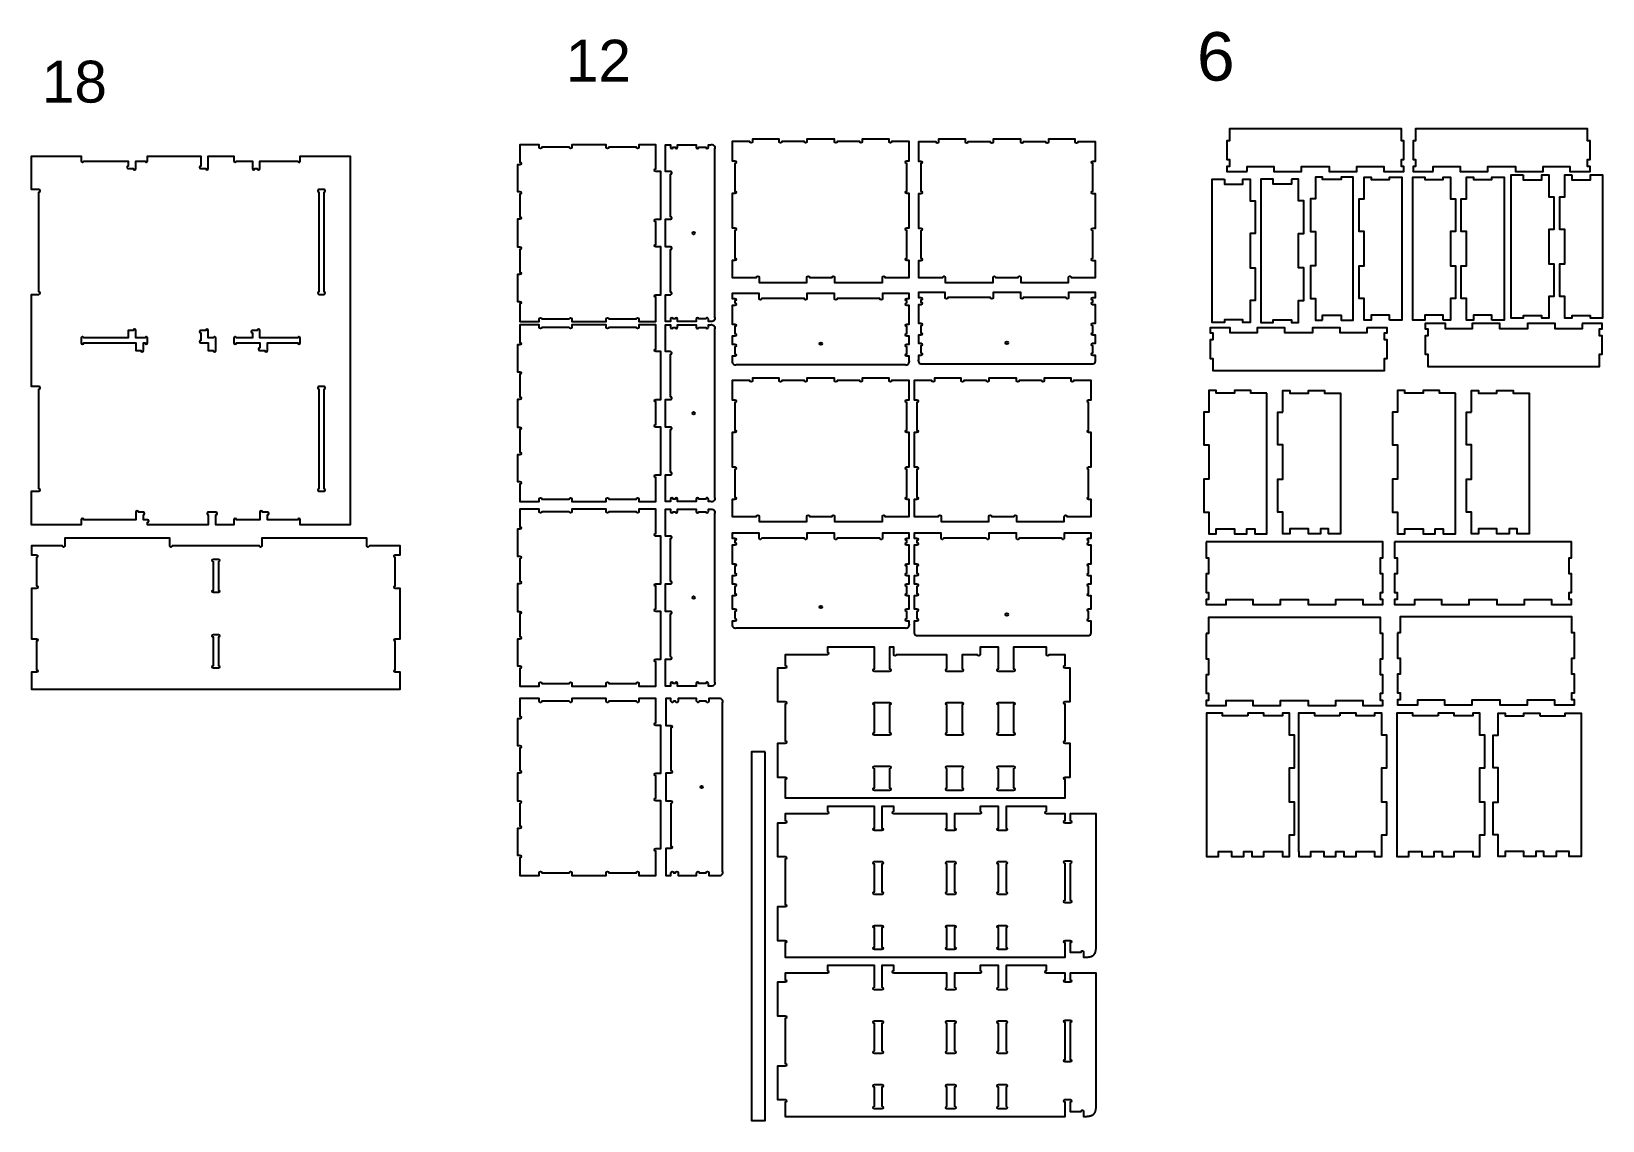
# Model space of a CAD drawing. Extents: x -516 to -141, y 193 to 453.
import ezdxf

# ---------------------------------------------------------------- set-up
doc = ezdxf.new("R2010")
doc.units = 0
doc.layers.add('DEFAULT', color=7, linetype='CONTINUOUS')
doc.styles.add('DEFAULT', font='arial.ttf')

msp = doc.modelspace()

# ---------------------------------------------------------------- linework, layer by layer
at = {"layer": 'DEFAULT'}
for points in [[(-226, 419.5), (-226, 420.7), (-219.6, 420.7), (-219.6, 419.5), (-213, 419.5), (-213, 420.7), (-206.4, 420.7), (-206.4, 419.5), (-199.8, 419.5), (-199.8, 420.7), (-193.4, 420.7), (-193.4, 419.5), (-188.6, 419.5), (-188.6, 420.7), (-189.2, 420.7), (-189.2, 422.39), (-188.6, 422.39), (-188.6, 426.81), (-189.2, 426.81), (-189.2, 429.7), (-230.2, 429.7), (-230.2, 426.81), (-230.8, 426.81), (-230.8, 422.39), (-230.2, 422.39), (-230.2, 420.7), (-230.8, 420.7), (-230.8, 419.5)], [(-181.6, 419.5), (-181.6, 420.7), (-175.2, 420.7), (-175.2, 419.5), (-168.6, 419.5), (-168.6, 420.7), (-162, 420.7), (-162, 419.5), (-155.4, 419.5), (-155.4, 420.7), (-149, 420.7), (-149, 419.5), (-144.2, 419.5), (-144.2, 420.7), (-144.8, 420.7), (-144.8, 422.39), (-144.2, 422.39), (-144.2, 426.81), (-144.8, 426.81), (-144.8, 429.7), (-185.8, 429.7), (-185.8, 426.81), (-186.4, 426.81), (-186.4, 422.39), (-185.8, 422.39), (-185.8, 420.7), (-186.4, 420.7), (-186.4, 419.5)], [(-231.41, 417.7), (-231.41, 416.5), (-226.99, 416.5), (-226.99, 417.7), (-225.3, 417.7), (-225.3, 412.5), (-224.1, 412.5), (-224.1, 404.7), (-225.3, 404.7), (-225.3, 396.5), (-224.1, 396.5), (-224.1, 388.7), (-225.3, 388.7), (-225.3, 383.5), (-226.99, 383.5), (-226.99, 384.1), (-231.41, 384.1), (-231.41, 383.5), (-234.3, 383.5), (-234.3, 417.7)], [(-215.39, 417.7), (-215.39, 416.5), (-219.81, 416.5), (-219.81, 417.7), (-222.7, 417.7), (-222.7, 383.5), (-219.81, 383.5), (-219.81, 384.1), (-215.39, 384.1), (-215.39, 383.5), (-213.7, 383.5), (-213.7, 388.7), (-212.5, 388.7), (-212.5, 396.5), (-213.7, 396.5), (-213.7, 404.7), (-212.5, 404.7), (-212.5, 412.5), (-213.7, 412.5), (-213.7, 417.7)], [(-208.01, 384), (-208.01, 385.2), (-203.59, 385.2), (-203.59, 384), (-200.7, 384), (-200.7, 418.2), (-203.59, 418.2), (-203.59, 417.6), (-208.01, 417.6), (-208.01, 418.2), (-209.7, 418.2), (-209.7, 413), (-210.9, 413), (-210.9, 405.2), (-209.7, 405.2), (-209.7, 397), (-210.9, 397), (-210.9, 389.2), (-209.7, 389.2), (-209.7, 384)], [(-191.99, 384), (-191.99, 385.2), (-196.41, 385.2), (-196.41, 384), (-198.1, 384), (-198.1, 389.2), (-199.3, 389.2), (-199.3, 397), (-198.1, 397), (-198.1, 405.2), (-199.3, 405.2), (-199.3, 413), (-198.1, 413), (-198.1, 418.2), (-196.41, 418.2), (-196.41, 417.6), (-191.99, 417.6), (-191.99, 418.2), (-189.1, 418.2), (-189.1, 384)], [(-179.19, 384), (-179.19, 385.2), (-183.61, 385.2), (-183.61, 384), (-186.5, 384), (-186.5, 418.2), (-183.61, 418.2), (-183.61, 417.6), (-179.19, 417.6), (-179.19, 418.2), (-177.5, 418.2), (-177.5, 413), (-176.3, 413), (-176.3, 405.2), (-177.5, 405.2), (-177.5, 397), (-176.3, 397), (-176.3, 389.2), (-177.5, 389.2), (-177.5, 384)], [(-167.59, 384), (-167.59, 385.2), (-172.01, 385.2), (-172.01, 384), (-173.7, 384), (-173.7, 389.2), (-174.9, 389.2), (-174.9, 397), (-173.7, 397), (-173.7, 405.2), (-174.9, 405.2), (-174.9, 413), (-173.7, 413), (-173.7, 418.2), (-172.01, 418.2), (-172.01, 417.6), (-167.59, 417.6), (-167.59, 418.2), (-164.7, 418.2), (-164.7, 384)], [(-160.11, 418.7), (-160.11, 417.5), (-155.69, 417.5), (-155.69, 418.7), (-154, 418.7), (-154, 413.5), (-152.8, 413.5), (-152.8, 405.7), (-154, 405.7), (-154, 397.5), (-152.8, 397.5), (-152.8, 389.7), (-154, 389.7), (-154, 384.5), (-155.69, 384.5), (-155.69, 385.1), (-160.11, 385.1), (-160.11, 384.5), (-163, 384.5), (-163, 418.7)], [(-148.51, 418.7), (-148.51, 417.5), (-144.09, 417.5), (-144.09, 418.7), (-141.2, 418.7), (-141.2, 384.5), (-144.09, 384.5), (-144.09, 385.1), (-148.51, 385.1), (-148.51, 384.5), (-150.2, 384.5), (-150.2, 389.7), (-151.4, 389.7), (-151.4, 397.5), (-150.2, 397.5), (-150.2, 405.7), (-151.4, 405.7), (-151.4, 413.5), (-150.2, 413.5), (-150.2, 418.7)], [(-146.1, 383.2), (-146.1, 382), (-152.5, 382), (-152.5, 383.2), (-159.1, 383.2), (-159.1, 382), (-165.7, 382), (-165.7, 383.2), (-172.3, 383.2), (-172.3, 382), (-178.7, 382), (-178.7, 383.2), (-183.5, 383.2), (-183.5, 382), (-182.9, 382), (-182.9, 380.31), (-183.5, 380.31), (-183.5, 375.89), (-182.9, 375.89), (-182.9, 373), (-141.9, 373), (-141.9, 375.89), (-141.3, 375.89), (-141.3, 380.31), (-141.9, 380.31), (-141.9, 382), (-141.3, 382), (-141.3, 383.2)], [(-197.4, 382.2), (-197.4, 381), (-203.8, 381), (-203.8, 382.2), (-210.4, 382.2), (-210.4, 381), (-217, 381), (-217, 382.2), (-223.6, 382.2), (-223.6, 381), (-230, 381), (-230, 382.2), (-234.8, 382.2), (-234.8, 381), (-234.2, 381), (-234.2, 379.31), (-234.8, 379.31), (-234.8, 374.89), (-234.2, 374.89), (-234.2, 372), (-193.2, 372), (-193.2, 374.89), (-192.6, 374.89), (-192.6, 379.31), (-193.2, 379.31), (-193.2, 381), (-192.6, 381), (-192.6, 382.2)], [(-221.3, 366.65), (-225.14, 366.65), (-225.14, 367.25), (-228.99, 367.25), (-228.99, 366.65), (-233.41, 366.65), (-233.41, 367.25), (-235.1, 367.25), (-235.1, 362.05), (-236.3, 362.05), (-236.3, 354.25), (-235.1, 354.25), (-235.1, 346.05), (-236.3, 346.05), (-236.3, 338.25), (-235.1, 338.25), (-235.1, 333.05), (-233.41, 333.05), (-233.41, 334.25), (-228.99, 334.25), (-228.99, 333.05), (-226.1, 333.05), (-226.1, 334.25), (-224.19, 334.25), (-224.19, 333.05), (-221.3, 333.05)], [(-217.5, 362.05), (-217.5, 367.25), (-215.81, 367.25), (-215.81, 366.65), (-211.39, 366.65), (-211.39, 367.25), (-207.54, 367.25), (-207.54, 366.65), (-203.7, 366.65), (-203.7, 333.05), (-206.59, 333.05), (-206.59, 334.25), (-208.5, 334.25), (-208.5, 333.05), (-211.39, 333.05), (-211.39, 334.25), (-215.81, 334.25), (-215.81, 333.05), (-217.5, 333.05), (-217.5, 338.25), (-218.7, 338.25), (-218.7, 346.05), (-217.5, 346.05), (-217.5, 354.25), (-218.7, 354.25), (-218.7, 362.05)], [(-176.3, 366.65), (-180.14, 366.65), (-180.14, 367.25), (-183.99, 367.25), (-183.99, 366.65), (-188.41, 366.65), (-188.41, 367.25), (-190.1, 367.25), (-190.1, 362.05), (-191.3, 362.05), (-191.3, 354.25), (-190.1, 354.25), (-190.1, 346.05), (-191.3, 346.05), (-191.3, 338.25), (-190.1, 338.25), (-190.1, 333.05), (-188.41, 333.05), (-188.41, 334.25), (-183.99, 334.25), (-183.99, 333.05), (-181.1, 333.05), (-181.1, 334.25), (-179.19, 334.25), (-179.19, 333.05), (-176.3, 333.05)], [(-172.5, 362.05), (-172.5, 367.25), (-170.81, 367.25), (-170.81, 366.65), (-166.39, 366.65), (-166.39, 367.25), (-162.54, 367.25), (-162.54, 366.65), (-158.7, 366.65), (-158.7, 333.05), (-161.59, 333.05), (-161.59, 334.25), (-163.5, 334.25), (-163.5, 333.05), (-166.39, 333.05), (-166.39, 334.25), (-170.81, 334.25), (-170.81, 333.05), (-172.5, 333.05), (-172.5, 338.25), (-173.7, 338.25), (-173.7, 346.05), (-172.5, 346.05), (-172.5, 354.25), (-173.7, 354.25), (-173.7, 362.05)], [(-235.8, 331.15), (-235.8, 327.3), (-235.2, 327.3), (-235.2, 323.46), (-235.8, 323.46), (-235.8, 319.04), (-235.2, 319.04), (-235.2, 317.35), (-235.8, 317.35), (-235.8, 316.15), (-231, 316.15), (-231, 317.35), (-224.6, 317.35), (-224.6, 316.15), (-218, 316.15), (-218, 317.35), (-211.4, 317.35), (-211.4, 316.15), (-204.8, 316.15), (-204.8, 317.35), (-198.4, 317.35), (-198.4, 316.15), (-193.6, 316.15), (-193.6, 317.35), (-194.2, 317.35), (-194.2, 319.04), (-193.6, 319.04), (-193.6, 323.46), (-194.2, 323.46), (-194.2, 327.3), (-193.6, 327.3), (-193.6, 331.15)], [(-190.8, 331.15), (-190.8, 327.3), (-190.2, 327.3), (-190.2, 323.46), (-190.8, 323.46), (-190.8, 319.04), (-190.2, 319.04), (-190.2, 317.35), (-190.8, 317.35), (-190.8, 316.15), (-186, 316.15), (-186, 317.35), (-179.6, 317.35), (-179.6, 316.15), (-173, 316.15), (-173, 317.35), (-166.4, 317.35), (-166.4, 316.15), (-159.8, 316.15), (-159.8, 317.35), (-153.4, 317.35), (-153.4, 316.15), (-148.6, 316.15), (-148.6, 317.35), (-149.2, 317.35), (-149.2, 319.04), (-148.6, 319.04), (-148.6, 323.46), (-149.2, 323.46), (-149.2, 327.3), (-148.6, 327.3), (-148.6, 331.15)], [(-235.8, 309.27), (-235.8, 303.24), (-235.2, 303.24), (-235.2, 299.4), (-235.8, 299.4), (-235.8, 294.98), (-235.2, 294.98), (-235.2, 293.29), (-235.8, 293.29), (-235.8, 292.09), (-231, 292.09), (-231, 293.29), (-224.6, 293.29), (-224.6, 292.09), (-218, 292.09), (-218, 293.29), (-211.4, 293.29), (-211.4, 292.09), (-204.8, 292.09), (-204.8, 293.29), (-198.4, 293.29), (-198.4, 292.09), (-193.6, 292.09), (-193.6, 293.29), (-194.2, 293.29), (-194.2, 294.98), (-193.6, 294.98), (-193.6, 299.4), (-194.2, 299.4), (-194.2, 303.24), (-193.6, 303.24), (-193.6, 309.27), (-194.2, 309.27), (-194.2, 313.11), (-235.2, 313.11), (-235.2, 309.27)], [(-190.1, 309.4), (-190.1, 303.37), (-189.5, 303.37), (-189.5, 299.53), (-190.1, 299.53), (-190.1, 295.11), (-189.5, 295.11), (-189.5, 293.42), (-190.1, 293.42), (-190.1, 292.22), (-185.3, 292.22), (-185.3, 293.42), (-178.9, 293.42), (-178.9, 292.22), (-172.3, 292.22), (-172.3, 293.42), (-165.7, 293.42), (-165.7, 292.22), (-159.1, 292.22), (-159.1, 293.42), (-152.7, 293.42), (-152.7, 292.22), (-147.9, 292.22), (-147.9, 293.42), (-148.5, 293.42), (-148.5, 295.11), (-147.9, 295.11), (-147.9, 299.53), (-148.5, 299.53), (-148.5, 303.37), (-147.9, 303.37), (-147.9, 309.4), (-148.5, 309.4), (-148.5, 313.24), (-189.5, 313.24), (-189.5, 309.4)], [(-225.84, 289.6), (-231.87, 289.6), (-231.87, 290.2), (-235.71, 290.2), (-235.71, 257.2), (-235.69, 257.2), (-235.69, 256), (-232.8, 256), (-232.8, 257.2), (-229.69, 257.2), (-229.69, 256), (-226.8, 256), (-226.8, 257.2), (-224.89, 257.2), (-224.89, 256), (-222, 256), (-222, 257.2), (-217.58, 257.2), (-217.58, 256), (-215.89, 256), (-215.89, 261.2), (-214.69, 261.2), (-214.69, 269), (-215.89, 269), (-215.89, 277.2), (-214.69, 277.2), (-214.69, 285), (-215.89, 285), (-215.89, 290.2), (-217.58, 290.2), (-217.58, 289.6), (-222, 289.6), (-222, 290.2), (-225.84, 290.2)], [(-203.84, 289.6), (-209.87, 289.6), (-209.87, 290.2), (-213.71, 290.2), (-213.71, 257.2), (-213.69, 257.2), (-213.69, 256), (-210.8, 256), (-210.8, 257.2), (-207.69, 257.2), (-207.69, 256), (-204.8, 256), (-204.8, 257.2), (-202.89, 257.2), (-202.89, 256), (-200, 256), (-200, 257.2), (-195.58, 257.2), (-195.58, 256), (-193.89, 256), (-193.89, 261.2), (-192.69, 261.2), (-192.69, 269), (-193.89, 269), (-193.89, 277.2), (-192.69, 277.2), (-192.69, 285), (-193.89, 285), (-193.89, 290.2), (-195.58, 290.2), (-195.58, 289.6), (-200, 289.6), (-200, 290.2), (-203.84, 290.2)], [(-180.44, 289.6), (-186.47, 289.6), (-186.47, 290.2), (-190.31, 290.2), (-190.31, 257.2), (-190.29, 257.2), (-190.29, 256), (-187.4, 256), (-187.4, 257.2), (-184.29, 257.2), (-184.29, 256), (-181.4, 256), (-181.4, 257.2), (-179.49, 257.2), (-179.49, 256), (-176.6, 256), (-176.6, 257.2), (-172.18, 257.2), (-172.18, 256), (-170.49, 256), (-170.49, 261.2), (-169.29, 261.2), (-169.29, 269), (-170.49, 269), (-170.49, 277.2), (-169.29, 277.2), (-169.29, 285), (-170.49, 285), (-170.49, 290.2), (-172.18, 290.2), (-172.18, 289.6), (-176.6, 289.6), (-176.6, 290.2), (-180.44, 290.2)], [(-156.16, 289.6), (-150.13, 289.6), (-150.13, 290.2), (-146.29, 290.2), (-146.29, 257.2), (-146.31, 257.2), (-146.31, 256), (-149.2, 256), (-149.2, 257.2), (-152.31, 257.2), (-152.31, 256), (-155.2, 256), (-155.2, 257.2), (-157.11, 257.2), (-157.11, 256), (-160, 256), (-160, 257.2), (-164.42, 257.2), (-164.42, 256), (-166.11, 256), (-166.11, 261.2), (-167.31, 261.2), (-167.31, 269), (-166.11, 269), (-166.11, 277.2), (-167.31, 277.2), (-167.31, 285), (-166.11, 285), (-166.11, 290.2), (-164.42, 290.2), (-164.42, 289.6), (-160, 289.6), (-160, 290.2), (-156.16, 290.2)], [(-341, 281), (-344.2, 281), (-344.2, 193), (-341, 193)]]:
    msp.add_lwpolyline(points, close=True, dxfattribs=at)
for points in [[(-399.48, 388.52, -1), (-399.48, 387.91), (-399.48, 383.72), (-394.88, 383.72), (-394.88, 384.32, -1), (-394.27, 384.32), (-387.69, 384.32, -1), (-387.08, 384.32), (-387.08, 383.72), (-378.88, 383.72), (-378.88, 384.32, -1), (-378.27, 384.32), (-371.69, 384.32, -1), (-371.08, 384.32), (-371.08, 383.72), (-367.08, 383.72), (-367.08, 389.51, -1), (-367.08, 390.12), (-365.88, 390.12), (-365.88, 401.52), (-367.08, 401.52, -1), (-367.08, 402.13), (-367.08, 407.51, -1), (-367.08, 408.12), (-365.88, 408.12), (-365.88, 419.52), (-367.08, 419.52, -1), (-367.08, 420.13), (-367.08, 425.92), (-371.08, 425.92), (-371.08, 425.32, -1), (-371.69, 425.32), (-378.27, 425.32, -1), (-378.88, 425.32), (-378.88, 425.92), (-387.08, 425.92), (-387.08, 425.32, -1), (-387.69, 425.32), (-394.27, 425.32, -1), (-394.88, 425.32), (-394.88, 425.92), (-399.48, 425.92), (-399.48, 421.73, -1), (-399.48, 421.12), (-400.08, 421.12), (-400.08, 414.72), (-399.48, 414.72, -1), (-399.48, 414.11), (-399.48, 408.73, -1), (-399.48, 408.12), (-400.08, 408.12), (-400.08, 401.52), (-399.48, 401.52, -1), (-399.48, 400.91), (-399.48, 395.53, -1), (-399.48, 394.92), (-400.08, 394.92), (-400.08, 388.52)], [(-354.83, 384.63, 0.414214), (-355.13, 384.32), (-356.8, 384.32, 1), (-357.41, 384.32), (-357.41, 383.72), (-361.84, 383.72), (-361.84, 384.32, 1), (-362.45, 384.32), (-362.92, 384.32, 1), (-363.53, 384.32), (-363.53, 383.72), (-364.73, 383.72), (-364.73, 390.12), (-363.53, 390.12, 1), (-363.53, 390.73), (-363.53, 400.91, 1), (-363.53, 401.52), (-364.73, 401.52), (-364.73, 408.12), (-363.53, 408.12, 1), (-363.53, 408.73), (-363.53, 418.91, 1), (-363.53, 419.52), (-364.73, 419.52), (-364.73, 425.92), (-363.53, 425.92), (-363.53, 425.32, 1), (-362.92, 425.32), (-362.45, 425.32, 1), (-361.84, 425.32), (-361.84, 425.92), (-357.41, 425.92), (-357.41, 425.32, 1), (-356.8, 425.32), (-355.13, 425.32, 1), (-354.52, 425.32), (-354.52, 425.92), (-354.02, 425.92, -0.625), (-353.02, 424.92), (-353.02, 384.72, -0.625), (-354.02, 383.72), (-354.52, 383.72), (-354.52, 384.32, 0.414214)], [(-344, 426.65, -1), (-344.61, 426.65), (-348.8, 426.65), (-348.8, 422.05), (-348.2, 422.05, -1), (-348.2, 421.44), (-348.2, 414.86, -1), (-348.2, 414.25), (-348.8, 414.25), (-348.8, 406.05), (-348.2, 406.05, -1), (-348.2, 405.44), (-348.2, 398.86, -1), (-348.2, 398.25), (-348.8, 398.25), (-348.8, 394.25), (-343.01, 394.25, -1), (-342.4, 394.25), (-342.4, 393.05), (-331, 393.05), (-331, 394.25, -1), (-330.39, 394.25), (-325.01, 394.25, -1), (-324.4, 394.25), (-324.4, 393.05), (-313, 393.05), (-313, 394.25, -1), (-312.39, 394.25), (-306.6, 394.25), (-306.6, 398.25), (-307.2, 398.25, -1), (-307.2, 398.86), (-307.2, 405.44, -1), (-307.2, 406.05), (-306.6, 406.05), (-306.6, 414.25), (-307.2, 414.25, -1), (-307.2, 414.86), (-307.2, 421.44, -1), (-307.2, 422.05), (-306.6, 422.05), (-306.6, 426.65), (-310.79, 426.65, -1), (-311.4, 426.65), (-311.4, 427.25), (-317.8, 427.25), (-317.8, 426.65, -1), (-318.41, 426.65), (-323.79, 426.65, -1), (-324.4, 426.65), (-324.4, 427.25), (-331, 427.25), (-331, 426.65, -1), (-331.61, 426.65), (-336.99, 426.65, -1), (-337.6, 426.65), (-337.6, 427.25), (-344, 427.25)], [(-299.6, 426.6, -1), (-300.21, 426.6), (-304.4, 426.6), (-304.4, 422), (-303.8, 422, -1), (-303.8, 421.39), (-303.8, 414.81, -1), (-303.8, 414.2), (-304.4, 414.2), (-304.4, 406), (-303.8, 406, -1), (-303.8, 405.39), (-303.8, 398.81, -1), (-303.8, 398.2), (-304.4, 398.2), (-304.4, 394.2), (-298.61, 394.2, -1), (-298, 394.2), (-298, 393), (-286.6, 393), (-286.6, 394.2, -1), (-285.99, 394.2), (-280.61, 394.2, -1), (-280, 394.2), (-280, 393), (-268.6, 393), (-268.6, 394.2, -1), (-267.99, 394.2), (-262.2, 394.2), (-262.2, 398.2), (-262.8, 398.2, -1), (-262.8, 398.81), (-262.8, 405.39, -1), (-262.8, 406), (-262.2, 406), (-262.2, 414.2), (-262.8, 414.2, -1), (-262.8, 414.81), (-262.8, 421.39, -1), (-262.8, 422), (-262.2, 422), (-262.2, 426.6), (-266.39, 426.6, -1), (-267, 426.6), (-267, 427.2), (-273.4, 427.2), (-273.4, 426.6, -1), (-274.01, 426.6), (-279.39, 426.6, -1), (-280, 426.6), (-280, 427.2), (-286.6, 427.2), (-286.6, 426.6, -1), (-287.21, 426.6), (-292.59, 426.6, -1), (-293.2, 426.6), (-293.2, 427.2), (-299.6, 427.2)], [(-452.18, 421.7, 0.414214), (-451.87, 422), (-451.87, 423.2), (-440, 423.2), (-440, 335.2), (-451.87, 335.2), (-451.87, 336.4, 1), (-452.48, 336.4), (-459.7, 336.4), (-459.7, 337.59, 1), (-459.7, 338.2), (-460.89, 338.2, 1), (-461.5, 338.2), (-461.5, 336.4), (-467.1, 336.4, 1), (-467.71, 336.4), (-467.71, 335.2), (-472, 335.2), (-472, 337.59, 1), (-472, 338.2), (-473.8, 338.2, 1), (-473.8, 337.59), (-473.8, 335.2), (-488.29, 335.2), (-488.29, 335.79, 1), (-488.29, 336.4), (-489.3, 336.4), (-489.3, 337.59, 1), (-489.3, 338.2), (-490.49, 338.2, 1), (-491.1, 338.2), (-491.1, 336.4), (-503.52, 336.4, 1), (-504.13, 336.4), (-504.13, 335.2), (-516, 335.2), (-516, 343.2), (-514.2, 343.2, 1), (-514.2, 343.81), (-514.2, 367.59, 1), (-514.2, 368.2), (-516, 368.2), (-516, 390.2), (-514.2, 390.2, 1), (-514.2, 390.81), (-514.2, 414.59, 1), (-514.2, 415.2), (-516, 415.2), (-516, 423.2), (-504.13, 423.2), (-504.13, 422, 1), (-503.52, 422), (-492.9, 422), (-492.9, 420.81, 1), (-492.9, 420.2), (-491.71, 420.2, 1), (-491.1, 420.2), (-491.1, 422), (-488.9, 422, 1), (-488.29, 422), (-488.29, 423.2), (-475.6, 423.2), (-475.6, 420.81, 1), (-475.6, 420.2), (-474.41, 420.2, 1), (-473.8, 420.2), (-473.8, 423.2), (-467.71, 423.2), (-467.71, 422, 1), (-467.1, 422), (-463.3, 422), (-463.3, 420.2, 1), (-462.69, 420.2), (-462.11, 420.2, 1), (-461.5, 420.2), (-461.5, 422), (-452.48, 422, 0.414214)], [(-446.2, 414.59, 1), (-446.2, 415.2), (-447.4, 415.2, 1), (-447.4, 414.59), (-447.4, 390.81, 1), (-447.4, 390.2), (-446.2, 390.2, 1), (-446.2, 390.81)], [(-347.9, 375.73, -0.414214), (-348.2, 375.42), (-348.8, 375.42), (-348.8, 374.42, 0.625), (-347.8, 373.42), (-307.6, 373.42, 0.625), (-306.6, 374.42), (-306.6, 375.42), (-307.2, 375.42, -1), (-307.2, 376.03), (-307.2, 377.7, -1), (-307.2, 378.31), (-306.6, 378.31), (-306.6, 380.22), (-307.2, 380.22, -1), (-307.2, 380.83), (-307.2, 382.5, -1), (-307.2, 383.11), (-306.6, 383.11), (-306.6, 387.53), (-307.2, 387.53, -1), (-307.2, 388.14), (-307.2, 388.61, -1), (-307.2, 389.22), (-306.6, 389.22), (-306.6, 390.42), (-313, 390.42), (-313, 389.22, -1), (-313.61, 389.22), (-323.79, 389.22, -1), (-324.4, 389.22), (-324.4, 390.42), (-331, 390.42), (-331, 389.22, -1), (-331.61, 389.22), (-341.79, 389.22, -1), (-342.4, 389.22), (-342.4, 390.42), (-348.8, 390.42), (-348.8, 389.22), (-348.2, 389.22, -1), (-348.2, 388.61), (-348.2, 388.14, -1), (-348.2, 387.53), (-348.8, 387.53), (-348.8, 383.11), (-348.2, 383.11, -1), (-348.2, 382.5), (-348.2, 380.83, -1), (-348.2, 380.22), (-348.8, 380.22), (-348.8, 378.31), (-348.2, 378.31, -1), (-348.2, 377.7), (-348.2, 376.03, -0.414214)], [(-303.5, 375.93, -0.414214), (-303.8, 375.62), (-304.4, 375.62), (-304.4, 374.62, 0.625), (-303.4, 373.62), (-263.2, 373.62, 0.625), (-262.2, 374.62), (-262.2, 375.62), (-262.8, 375.62, -1), (-262.8, 376.23), (-262.8, 377.9, -1), (-262.8, 378.51), (-262.2, 378.51), (-262.2, 380.42), (-262.8, 380.42, -1), (-262.8, 381.03), (-262.8, 382.7, -1), (-262.8, 383.31), (-262.2, 383.31), (-262.2, 387.73), (-262.8, 387.73, -1), (-262.8, 388.34), (-262.8, 388.81, -1), (-262.8, 389.42), (-262.2, 389.42), (-262.2, 390.62), (-268.6, 390.62), (-268.6, 389.42, -1), (-269.21, 389.42), (-279.39, 389.42, -1), (-280, 389.42), (-280, 390.62), (-286.6, 390.62), (-286.6, 389.42, -1), (-287.21, 389.42), (-297.39, 389.42, -1), (-298, 389.42), (-298, 390.62), (-304.4, 390.62), (-304.4, 389.42), (-303.8, 389.42, -1), (-303.8, 388.81), (-303.8, 388.34, -1), (-303.8, 387.73), (-304.4, 387.73), (-304.4, 383.31), (-303.8, 383.31, -1), (-303.8, 382.7), (-303.8, 381.03, -1), (-303.8, 380.42), (-304.4, 380.42), (-304.4, 378.51), (-303.8, 378.51, -1), (-303.8, 377.9), (-303.8, 376.23, -0.414214)], [(-399.48, 345.52, -1), (-399.48, 344.91), (-399.48, 340.72), (-394.88, 340.72), (-394.88, 341.32, -1), (-394.27, 341.32), (-387.69, 341.32, -1), (-387.08, 341.32), (-387.08, 340.72), (-378.88, 340.72), (-378.88, 341.32, -1), (-378.27, 341.32), (-371.69, 341.32, -1), (-371.08, 341.32), (-371.08, 340.72), (-367.08, 340.72), (-367.08, 346.51, -1), (-367.08, 347.12), (-365.88, 347.12), (-365.88, 358.52), (-367.08, 358.52, -1), (-367.08, 359.13), (-367.08, 364.51, -1), (-367.08, 365.12), (-365.88, 365.12), (-365.88, 376.52), (-367.08, 376.52, -1), (-367.08, 377.13), (-367.08, 382.92), (-371.08, 382.92), (-371.08, 382.32, -1), (-371.69, 382.32), (-378.27, 382.32, -1), (-378.88, 382.32), (-378.88, 382.92), (-387.08, 382.92), (-387.08, 382.32, -1), (-387.69, 382.32), (-394.27, 382.32, -1), (-394.88, 382.32), (-394.88, 382.92), (-399.48, 382.92), (-399.48, 378.73, -1), (-399.48, 378.12), (-400.08, 378.12), (-400.08, 371.72), (-399.48, 371.72, -1), (-399.48, 371.11), (-399.48, 365.73, -1), (-399.48, 365.12), (-400.08, 365.12), (-400.08, 358.52), (-399.48, 358.52, -1), (-399.48, 357.91), (-399.48, 352.53, -1), (-399.48, 351.92), (-400.08, 351.92), (-400.08, 345.52)], [(-354.83, 341.63, 0.414214), (-355.13, 341.32), (-356.8, 341.32, 1), (-357.41, 341.32), (-357.41, 340.72), (-361.84, 340.72), (-361.84, 341.32, 1), (-362.45, 341.32), (-362.92, 341.32, 1), (-363.53, 341.32), (-363.53, 340.72), (-364.73, 340.72), (-364.73, 347.12), (-363.53, 347.12, 1), (-363.53, 347.73), (-363.53, 357.91, 1), (-363.53, 358.52), (-364.73, 358.52), (-364.73, 365.12), (-363.53, 365.12, 1), (-363.53, 365.73), (-363.53, 375.91, 1), (-363.53, 376.52), (-364.73, 376.52), (-364.73, 382.92), (-363.53, 382.92), (-363.53, 382.32, 1), (-362.92, 382.32), (-362.45, 382.32, 1), (-361.84, 382.32), (-361.84, 382.92), (-357.41, 382.92), (-357.41, 382.32, 1), (-356.8, 382.32), (-355.13, 382.32, 1), (-354.52, 382.32), (-354.52, 382.92), (-354.02, 382.92, -0.625), (-353.02, 381.92), (-353.02, 341.72, -0.625), (-354.02, 340.72), (-354.52, 340.72), (-354.52, 341.32, 0.414214)], [(-491.1, 381.6, 1), (-491.71, 381.6), (-492.9, 381.6), (-492.9, 379.8), (-503.52, 379.8, 1), (-504.13, 379.8), (-504.13, 378.6, 1), (-503.52, 378.6), (-491.1, 378.6), (-491.1, 376.8), (-489.91, 376.8, 1), (-489.3, 376.8), (-489.3, 378.6), (-488.9, 378.6, 1), (-488.29, 378.6), (-488.29, 379.8, 1), (-488.9, 379.8), (-491.1, 379.8)], [(-473.8, 381.6, 1), (-474.41, 381.6), (-475.6, 381.6, 1), (-475.6, 380.99), (-475.6, 379.21, 1), (-475.6, 378.6), (-473.8, 378.6), (-473.8, 376.8), (-472.61, 376.8, 1), (-472, 376.8), (-472, 379.8, 1), (-472.61, 379.8), (-473.8, 379.8)], [(-451.87, 379.8, 1), (-452.48, 379.8), (-461.5, 379.8), (-461.5, 381.6, 1), (-462.11, 381.6), (-463.3, 381.6, 1), (-463.3, 380.99), (-463.3, 379.8), (-467.1, 379.8, 1), (-467.71, 379.8), (-467.71, 378.6, 1), (-467.1, 378.6), (-461.5, 378.6), (-461.5, 377.41, 1), (-461.5, 376.8), (-460.31, 376.8, 1), (-459.7, 376.8), (-459.7, 378.6), (-452.48, 378.6, 1), (-451.87, 378.6)], [(-446.2, 367.59, 1), (-446.2, 368.2), (-447.4, 368.2, 1), (-447.4, 367.59), (-447.4, 343.81, 1), (-447.4, 343.2), (-446.2, 343.2, 1), (-446.2, 343.81)], [(-344, 369.6, -1), (-344.61, 369.6), (-348.8, 369.6), (-348.8, 365), (-348.2, 365, -1), (-348.2, 364.39), (-348.2, 357.81, -1), (-348.2, 357.2), (-348.8, 357.2), (-348.8, 349), (-348.2, 349, -1), (-348.2, 348.39), (-348.2, 341.81, -1), (-348.2, 341.2), (-348.8, 341.2), (-348.8, 337.2), (-343.01, 337.2, -1), (-342.4, 337.2), (-342.4, 336), (-331, 336), (-331, 337.2, -1), (-330.39, 337.2), (-325.01, 337.2, -1), (-324.4, 337.2), (-324.4, 336), (-313, 336), (-313, 337.2, -1), (-312.39, 337.2), (-306.6, 337.2), (-306.6, 341.2), (-307.2, 341.2, -1), (-307.2, 341.81), (-307.2, 348.39, -1), (-307.2, 349), (-306.6, 349), (-306.6, 357.2), (-307.2, 357.2, -1), (-307.2, 357.81), (-307.2, 364.39, -1), (-307.2, 365), (-306.6, 365), (-306.6, 369.6), (-310.79, 369.6, -1), (-311.4, 369.6), (-311.4, 370.2), (-317.8, 370.2), (-317.8, 369.6, -1), (-318.41, 369.6), (-323.79, 369.6, -1), (-324.4, 369.6), (-324.4, 370.2), (-331, 370.2), (-331, 369.6, -1), (-331.61, 369.6), (-336.99, 369.6, -1), (-337.6, 369.6), (-337.6, 370.2), (-344, 370.2)], [(-300.6, 369.6, -1), (-301.21, 369.6), (-305.4, 369.6), (-305.4, 365), (-304.8, 365, -1), (-304.8, 364.39), (-304.8, 357.81, -1), (-304.8, 357.2), (-305.4, 357.2), (-305.4, 349), (-304.8, 349, -1), (-304.8, 348.39), (-304.8, 341.81, -1), (-304.8, 341.2), (-305.4, 341.2), (-305.4, 337.2), (-299.61, 337.2, -1), (-299, 337.2), (-299, 336), (-287.6, 336), (-287.6, 337.2, -1), (-286.99, 337.2), (-281.61, 337.2, -1), (-281, 337.2), (-281, 336), (-269.6, 336), (-269.6, 337.2, -1), (-268.99, 337.2), (-263.2, 337.2), (-263.2, 341.2), (-263.8, 341.2, -1), (-263.8, 341.81), (-263.8, 348.39, -1), (-263.8, 349), (-263.2, 349), (-263.2, 357.2), (-263.8, 357.2, -1), (-263.8, 357.81), (-263.8, 364.39, -1), (-263.8, 365), (-263.2, 365), (-263.2, 369.6), (-267.39, 369.6, -1), (-268, 369.6), (-268, 370.2), (-274.4, 370.2), (-274.4, 369.6, -1), (-275.01, 369.6), (-280.39, 369.6, -1), (-281, 369.6), (-281, 370.2), (-287.6, 370.2), (-287.6, 369.6, -1), (-288.21, 369.6), (-293.59, 369.6, -1), (-294.2, 369.6), (-294.2, 370.2), (-300.6, 370.2)], [(-399.48, 301.52, -1), (-399.48, 300.91), (-399.48, 296.72), (-394.88, 296.72), (-394.88, 297.32, -1), (-394.27, 297.32), (-387.69, 297.32, -1), (-387.08, 297.32), (-387.08, 296.72), (-378.88, 296.72), (-378.88, 297.32, -1), (-378.27, 297.32), (-371.69, 297.32, -1), (-371.08, 297.32), (-371.08, 296.72), (-367.08, 296.72), (-367.08, 302.51, -1), (-367.08, 303.12), (-365.88, 303.12), (-365.88, 314.52), (-367.08, 314.52, -1), (-367.08, 315.13), (-367.08, 320.51, -1), (-367.08, 321.12), (-365.88, 321.12), (-365.88, 332.52), (-367.08, 332.52, -1), (-367.08, 333.13), (-367.08, 338.92), (-371.08, 338.92), (-371.08, 338.32, -1), (-371.69, 338.32), (-378.27, 338.32, -1), (-378.88, 338.32), (-378.88, 338.92), (-387.08, 338.92), (-387.08, 338.32, -1), (-387.69, 338.32), (-394.27, 338.32, -1), (-394.88, 338.32), (-394.88, 338.92), (-399.48, 338.92), (-399.48, 334.73, -1), (-399.48, 334.12), (-400.08, 334.12), (-400.08, 327.72), (-399.48, 327.72, -1), (-399.48, 327.11), (-399.48, 321.73, -1), (-399.48, 321.12), (-400.08, 321.12), (-400.08, 314.52), (-399.48, 314.52, -1), (-399.48, 313.91), (-399.48, 308.53, -1), (-399.48, 307.92), (-400.08, 307.92), (-400.08, 301.52)], [(-354.83, 297.63, 0.414214), (-355.13, 297.32), (-356.8, 297.32, 1), (-357.41, 297.32), (-357.41, 296.72), (-361.84, 296.72), (-361.84, 297.32, 1), (-362.45, 297.32), (-362.92, 297.32, 1), (-363.53, 297.32), (-363.53, 296.72), (-364.73, 296.72), (-364.73, 303.12), (-363.53, 303.12, 1), (-363.53, 303.73), (-363.53, 313.91, 1), (-363.53, 314.52), (-364.73, 314.52), (-364.73, 321.12), (-363.53, 321.12, 1), (-363.53, 321.73), (-363.53, 331.91, 1), (-363.53, 332.52), (-364.73, 332.52), (-364.73, 338.92), (-363.53, 338.92), (-363.53, 338.32, 1), (-362.92, 338.32), (-362.45, 338.32, 1), (-361.84, 338.32), (-361.84, 338.92), (-357.41, 338.92), (-357.41, 338.32, 1), (-356.8, 338.32), (-355.13, 338.32, 1), (-354.52, 338.32), (-354.52, 338.92), (-354.02, 338.92, -0.625), (-353.02, 337.92), (-353.02, 297.72, -0.625), (-354.02, 296.72), (-354.52, 296.72), (-354.52, 297.32, 0.414214)], [(-514.49, 327.69, -0.414214), (-514.8, 327.39), (-514.8, 320.61, -1), (-514.8, 320), (-516, 320), (-516, 308), (-514.8, 308, -1), (-514.8, 307.39), (-514.8, 300.61, -1), (-514.8, 300), (-516, 300), (-516, 296), (-428, 296), (-428, 300), (-429.2, 300, -1), (-429.2, 300.61), (-429.2, 307.39, -1), (-429.2, 308), (-428, 308), (-428, 320), (-429.2, 320, -1), (-429.2, 320.61), (-429.2, 327.39, -1), (-429.2, 328), (-428, 328), (-428, 330.2), (-435.39, 330.2, -1), (-436, 330.2), (-436, 332), (-461, 332), (-461, 330.2, -1), (-461.61, 330.2), (-482.39, 330.2, -1), (-483, 330.2), (-483, 332), (-508, 332), (-508, 330.2, -1), (-508.61, 330.2), (-516, 330.2), (-516, 328), (-514.8, 328, -0.414214)], [(-348.2, 312.83, -1), (-348.2, 312.22), (-348.8, 312.22), (-348.8, 311.59, 0.625), (-347.8, 310.59), (-307.6, 310.59, 0.625), (-306.6, 311.59), (-306.6, 312.22), (-307.2, 312.22, -1), (-307.2, 312.83), (-307.2, 314.5, -1), (-307.2, 315.11), (-306.6, 315.11), (-306.6, 318.22), (-307.2, 318.22, -1), (-307.2, 318.83), (-307.2, 320.5, -1), (-307.2, 321.11), (-306.6, 321.11), (-306.6, 323.02), (-307.2, 323.02, -1), (-307.2, 323.63), (-307.2, 325.3, -1), (-307.2, 325.91), (-306.6, 325.91), (-306.6, 330.34), (-307.2, 330.34, -1), (-307.2, 330.95), (-307.2, 331.42, -1), (-307.2, 332.03), (-306.6, 332.03), (-306.6, 333.23), (-313, 333.23), (-313, 332.03, -1), (-313.61, 332.03), (-323.79, 332.03, -1), (-324.4, 332.03), (-324.4, 333.23), (-331, 333.23), (-331, 332.03, -1), (-331.61, 332.03), (-341.79, 332.03, -1), (-342.4, 332.03), (-342.4, 333.23), (-348.8, 333.23), (-348.8, 332.03), (-348.2, 332.03, -1), (-348.2, 331.42), (-348.2, 330.95, -1), (-348.2, 330.34), (-348.8, 330.34), (-348.8, 325.91), (-348.2, 325.91, -1), (-348.2, 325.3), (-348.2, 323.63, -1), (-348.2, 323.02), (-348.8, 323.02), (-348.8, 321.11), (-348.2, 321.11, -1), (-348.2, 320.5), (-348.2, 318.83, -1), (-348.2, 318.22), (-348.8, 318.22), (-348.8, 315.11), (-348.2, 315.11, -1), (-348.2, 314.5)], [(-305.4, 309.78, 0.625), (-304.4, 308.78), (-264.2, 308.78, 0.625), (-263.2, 309.78), (-263.2, 312.22), (-263.8, 312.22, -1), (-263.8, 312.83), (-263.8, 314.5, -1), (-263.8, 315.11), (-263.2, 315.11), (-263.2, 318.22), (-263.8, 318.22, -1), (-263.8, 318.83), (-263.8, 320.5, -1), (-263.8, 321.11), (-263.2, 321.11), (-263.2, 323.02), (-263.8, 323.02, -1), (-263.8, 323.63), (-263.8, 325.3, -1), (-263.8, 325.91), (-263.2, 325.91), (-263.2, 330.34), (-263.8, 330.34, -1), (-263.8, 330.95), (-263.8, 331.42, -1), (-263.8, 332.03), (-263.2, 332.03), (-263.2, 333.23), (-269.6, 333.23), (-269.6, 332.03, -1), (-270.21, 332.03), (-280.39, 332.03, -1), (-281, 332.03), (-281, 333.23), (-287.6, 333.23), (-287.6, 332.03, -1), (-288.21, 332.03), (-298.39, 332.03, -1), (-299, 332.03), (-299, 333.23), (-305.4, 333.23), (-305.4, 332.03), (-304.8, 332.03, -1), (-304.8, 331.42), (-304.8, 330.95, -1), (-304.8, 330.34), (-305.4, 330.34), (-305.4, 325.91), (-304.8, 325.91, -1), (-304.8, 325.3), (-304.8, 323.63, -1), (-304.8, 323.02), (-305.4, 323.02), (-305.4, 321.11), (-304.8, 321.11, -1), (-304.8, 320.5), (-304.8, 318.83, -1), (-304.8, 318.22), (-305.4, 318.22), (-305.4, 315.11), (-304.8, 315.11, -1), (-304.8, 314.5), (-304.8, 312.83, -1), (-304.8, 312.22), (-305.4, 312.22)], [(-472.6, 319, -1), (-472.6, 319.61), (-472.6, 326.39, -1), (-472.6, 327), (-471.4, 327, -1), (-471.4, 326.39), (-471.4, 319.61, -1), (-471.4, 319)], [(-472.6, 301, -1), (-472.6, 301.61), (-472.6, 308.39, -1), (-472.6, 309), (-471.4, 309, -1), (-471.4, 308.39), (-471.4, 301.61, -1), (-471.4, 301)], [(-336.2, 293, -1), (-336.2, 292.39), (-336.2, 283.61, -1), (-336.2, 283), (-338, 283), (-338, 275), (-336.2, 275, -1), (-336.2, 274.39), (-336.2, 270), (-269.4, 270), (-269.4, 274.39, -1), (-269.4, 275), (-268.2, 275), (-268.2, 283), (-269.4, 283, -1), (-269.4, 283.61), (-269.4, 292.39, -1), (-269.4, 293), (-268.2, 293), (-268.2, 301), (-269.4, 301, -1), (-269.4, 301.61), (-269.4, 304.2), (-273.26, 304.2, -1), (-273.87, 304.2), (-273.87, 306), (-281.7, 306), (-281.7, 300.81, -1), (-281.7, 300.2), (-285.3, 300.2, -1), (-285.3, 300.81), (-285.3, 306), (-289.71, 306), (-289.71, 304.2, -1), (-290.32, 304.2), (-294, 304.2), (-294, 300.81, -1), (-294, 300.2), (-297.6, 300.2, -1), (-297.6, 300.81), (-297.6, 304.2), (-309.68, 304.2, -1), (-310.29, 304.2), (-310.29, 306), (-311.3, 306), (-311.3, 300.81, -1), (-311.3, 300.2), (-314.9, 300.2, -1), (-314.9, 300.81), (-314.9, 306), (-326.13, 306), (-326.13, 304.81, -1), (-326.13, 304.2), (-336.2, 304.2), (-336.2, 301.61, -1), (-336.2, 301), (-338, 301), (-338, 293)], [(-399.48, 256.32, -1), (-399.48, 255.71), (-399.48, 251.52), (-394.88, 251.52), (-394.88, 252.12, -1), (-394.27, 252.12), (-387.69, 252.12, -1), (-387.08, 252.12), (-387.08, 251.52), (-378.88, 251.52), (-378.88, 252.12, -1), (-378.27, 252.12), (-371.69, 252.12, -1), (-371.08, 252.12), (-371.08, 251.52), (-367.08, 251.52), (-367.08, 257.31, -1), (-367.08, 257.92), (-365.88, 257.92), (-365.88, 269.32), (-367.08, 269.32, -1), (-367.08, 269.93), (-367.08, 275.31, -1), (-367.08, 275.92), (-365.88, 275.92), (-365.88, 287.32), (-367.08, 287.32, -1), (-367.08, 287.93), (-367.08, 293.72), (-371.08, 293.72), (-371.08, 293.12, -1), (-371.69, 293.12), (-378.27, 293.12, -1), (-378.88, 293.12), (-378.88, 293.72), (-387.08, 293.72), (-387.08, 293.12, -1), (-387.69, 293.12), (-394.27, 293.12, -1), (-394.88, 293.12), (-394.88, 293.72), (-399.48, 293.72), (-399.48, 289.53, -1), (-399.48, 288.92), (-400.08, 288.92), (-400.08, 282.52), (-399.48, 282.52, -1), (-399.48, 281.91), (-399.48, 276.53, -1), (-399.48, 275.92), (-400.08, 275.92), (-400.08, 269.32), (-399.48, 269.32, -1), (-399.48, 268.71), (-399.48, 263.33, -1), (-399.48, 262.72), (-400.08, 262.72), (-400.08, 256.32)], [(-352.12, 293.72), (-354.42, 293.72), (-354.42, 293.12, -1), (-355.03, 293.12), (-356.7, 293.12, -1), (-357.31, 293.12), (-357.31, 293.72), (-361.74, 293.72), (-361.74, 293.12, -1), (-362.35, 293.12), (-362.82, 293.12, -1), (-363.43, 293.12), (-363.43, 293.72), (-364.63, 293.72), (-364.63, 287.32), (-363.43, 287.32, -1), (-363.43, 286.71), (-363.43, 276.53, -1), (-363.43, 275.92), (-364.63, 275.92), (-364.63, 269.32), (-363.43, 269.32, -1), (-363.43, 268.71), (-363.43, 258.53, -1), (-363.43, 257.92), (-364.63, 257.92), (-364.63, 251.52), (-363.43, 251.52), (-363.43, 252.12, -1), (-362.82, 252.12), (-362.35, 252.12, -1), (-361.74, 252.12), (-361.74, 251.52), (-357.31, 251.52), (-357.31, 252.12, -1), (-356.7, 252.12), (-355.03, 252.12, -1), (-354.42, 252.12), (-354.42, 251.52), (-352.12, 251.52, 0.625), (-351.12, 252.52), (-351.12, 292.72, 0.625)], [(-311.3, 292.8, -1), (-311.3, 292.19), (-311.3, 285.61, -1), (-311.3, 285), (-314.9, 285, -1), (-314.9, 285.61), (-314.9, 292.19, -1), (-314.9, 292.8)], [(-294, 292.8, -1), (-294, 292.19), (-294, 285.61, -1), (-294, 285), (-297.6, 285, -1), (-297.6, 285.61), (-297.6, 292.19, -1), (-297.6, 292.8)], [(-281.7, 292.8, -1), (-281.7, 292.19), (-281.7, 285.61, -1), (-281.7, 285), (-285.3, 285, -1), (-285.3, 285.61), (-285.3, 292.19, -1), (-285.3, 292.8)], [(-311.3, 277.6, -1), (-311.3, 276.99), (-311.3, 272.41, -1), (-311.3, 271.8), (-314.9, 271.8, -1), (-314.9, 272.41), (-314.9, 276.99, -1), (-314.9, 277.6)], [(-294, 277.6, -1), (-294, 276.99), (-294, 272.41, -1), (-294, 271.8), (-297.6, 271.8, -1), (-297.6, 272.41), (-297.6, 276.99, -1), (-297.6, 277.6)], [(-281.7, 272.41, -1), (-281.7, 271.8), (-285.3, 271.8, -1), (-285.3, 272.41), (-285.3, 276.99, -1), (-285.3, 277.6), (-281.7, 277.6, -1), (-281.7, 276.99)], [(-265.31, 233.5, -0.414214), (-265, 233.2), (-265, 232), (-264.63, 232), (-264.26, 232.01), (-264.08, 232.02), (-263.91, 232.04), (-263.83, 232.05), (-263.74, 232.06), (-263.66, 232.07), (-263.58, 232.08), (-263.5, 232.1), (-263.43, 232.11), (-263.35, 232.13), (-263.28, 232.15), (-263.21, 232.18), (-263.14, 232.2), (-263.11, 232.21), (-263.07, 232.23), (-263.04, 232.24), (-263.01, 232.26), (-262.98, 232.27), (-262.94, 232.29), (-262.91, 232.3), (-262.88, 232.32), (-262.85, 232.34), (-262.82, 232.36), (-262.8, 232.37), (-262.77, 232.39), (-262.74, 232.41), (-262.71, 232.43), (-262.69, 232.45), (-262.66, 232.47), (-262.64, 232.49), (-262.61, 232.52), (-262.59, 232.54), (-262.56, 232.56), (-262.54, 232.59), (-262.52, 232.61), (-262.49, 232.64), (-262.47, 232.66), (-262.45, 232.69), (-262.43, 232.71), (-262.41, 232.74), (-262.39, 232.77), (-262.37, 232.8), (-262.36, 232.82), (-262.34, 232.85), (-262.32, 232.88), (-262.3, 232.91), (-262.29, 232.94), (-262.27, 232.98), (-262.26, 233.01), (-262.24, 233.04), (-262.23, 233.07), (-262.21, 233.11), (-262.2, 233.14), (-262.18, 233.21), (-262.15, 233.28), (-262.13, 233.35), (-262.11, 233.43), (-262.1, 233.5), (-262.08, 233.58), (-262.07, 233.66), (-262.06, 233.74), (-262.05, 233.83), (-262.04, 233.91), (-262.02, 234.08), (-262.01, 234.26), (-262, 234.63), (-262, 235), (-262, 266.2), (-268.2, 266.2), (-268.2, 264.61, -1), (-268.2, 264), (-269.4, 264, -1), (-269.4, 264.61), (-269.4, 266.2), (-273.87, 266.2, -1), (-273.87, 266.81), (-273.87, 268), (-283.5, 268), (-283.5, 262.81, -1), (-283.5, 262.2), (-285.3, 262.2, -1), (-285.3, 262.81), (-285.3, 268), (-289.71, 268), (-289.71, 266.81, -1), (-289.71, 266.2), (-295.8, 266.2), (-295.8, 262.81, -1), (-295.8, 262.2), (-297.6, 262.2, -1), (-297.6, 262.81), (-297.6, 266.2), (-310.29, 266.2, -1), (-310.29, 266.81), (-310.29, 268), (-313.1, 268), (-313.1, 262.81, -1), (-313.1, 262.2), (-314.9, 262.2, -1), (-314.9, 262.81), (-314.9, 268), (-326.13, 268), (-326.13, 266.81, -1), (-326.13, 266.2), (-336.2, 266.2), (-336.2, 264.61, -1), (-336.2, 264), (-338, 264), (-338, 256), (-336.2, 256, -1), (-336.2, 255.39), (-336.2, 244.61, -1), (-336.2, 244), (-338, 244), (-338, 236), (-336.2, 236, -1), (-336.2, 235.39), (-336.2, 232), (-269.4, 232), (-269.4, 235.39, -1), (-269.4, 236), (-268.2, 236, -1), (-268.2, 235.39), (-268.2, 233.2), (-265.61, 233.2, -0.414214)], [(-269.4, 245, -1), (-269.4, 245.61), (-269.4, 254.39, -1), (-269.4, 255), (-268.2, 255, -1), (-268.2, 254.39), (-268.2, 245.61, -1), (-268.2, 245)], [(-314.9, 247, -1), (-314.9, 247.61), (-314.9, 254.19, -1), (-314.9, 254.8), (-313.1, 254.8, -1), (-313.1, 254.19), (-313.1, 247.61, -1), (-313.1, 247)], [(-297.6, 247, -1), (-297.6, 247.61), (-297.6, 254.19, -1), (-297.6, 254.8), (-295.8, 254.8, -1), (-295.8, 254.19), (-295.8, 247.61, -1), (-295.8, 247)], [(-285.3, 247, -1), (-285.3, 247.61), (-285.3, 254.19, -1), (-285.3, 254.8), (-283.5, 254.8, -1), (-283.5, 254.19), (-283.5, 247.61, -1), (-283.5, 247)], [(-314.9, 233.8, -1), (-314.9, 234.41), (-314.9, 238.99, -1), (-314.9, 239.6), (-313.1, 239.6, -1), (-313.1, 238.99), (-313.1, 234.41, -1), (-313.1, 233.8)], [(-297.6, 233.8, -1), (-297.6, 234.41), (-297.6, 238.99, -1), (-297.6, 239.6), (-295.8, 239.6, -1), (-295.8, 238.99), (-295.8, 234.41, -1), (-295.8, 233.8)], [(-285.3, 233.8, -1), (-285.3, 234.41), (-285.3, 238.99, -1), (-285.3, 239.6), (-283.5, 239.6, -1), (-283.5, 238.99), (-283.5, 234.41, -1), (-283.5, 233.8)], [(-265.31, 195.5, -0.414214), (-265, 195.2), (-265, 194), (-264.63, 194), (-264.26, 194.01), (-264.08, 194.02), (-263.91, 194.04), (-263.83, 194.05), (-263.74, 194.06), (-263.66, 194.07), (-263.58, 194.08), (-263.5, 194.1), (-263.43, 194.11), (-263.35, 194.13), (-263.28, 194.15), (-263.21, 194.18), (-263.14, 194.2), (-263.11, 194.21), (-263.07, 194.23), (-263.04, 194.24), (-263.01, 194.26), (-262.98, 194.27), (-262.94, 194.29), (-262.91, 194.3), (-262.88, 194.32), (-262.85, 194.34), (-262.82, 194.36), (-262.8, 194.37), (-262.77, 194.39), (-262.74, 194.41), (-262.71, 194.43), (-262.69, 194.45), (-262.66, 194.47), (-262.64, 194.49), (-262.61, 194.52), (-262.59, 194.54), (-262.56, 194.56), (-262.54, 194.59), (-262.52, 194.61), (-262.49, 194.64), (-262.47, 194.66), (-262.45, 194.69), (-262.43, 194.71), (-262.41, 194.74), (-262.39, 194.77), (-262.37, 194.8), (-262.36, 194.82), (-262.34, 194.85), (-262.32, 194.88), (-262.3, 194.91), (-262.29, 194.94), (-262.27, 194.98), (-262.26, 195.01), (-262.24, 195.04), (-262.23, 195.07), (-262.21, 195.11), (-262.2, 195.14), (-262.18, 195.21), (-262.15, 195.28), (-262.13, 195.35), (-262.11, 195.43), (-262.1, 195.5), (-262.08, 195.58), (-262.07, 195.66), (-262.06, 195.74), (-262.05, 195.83), (-262.04, 195.91), (-262.02, 196.08), (-262.01, 196.26), (-262, 196.63), (-262, 197), (-262, 228.2), (-268.2, 228.2), (-268.2, 226.61, -1), (-268.2, 226), (-269.4, 226, -1), (-269.4, 226.61), (-269.4, 228.2), (-273.87, 228.2, -1), (-273.87, 228.81), (-273.87, 230), (-283.5, 230), (-283.5, 224.81, -1), (-283.5, 224.2), (-285.3, 224.2, -1), (-285.3, 224.81), (-285.3, 230), (-289.71, 230), (-289.71, 228.81, -1), (-289.71, 228.2), (-295.8, 228.2), (-295.8, 224.81, -1), (-295.8, 224.2), (-297.6, 224.2, -1), (-297.6, 224.81), (-297.6, 228.2), (-310.29, 228.2, -1), (-310.29, 228.81), (-310.29, 230), (-313.1, 230), (-313.1, 224.81, -1), (-313.1, 224.2), (-314.9, 224.2, -1), (-314.9, 224.81), (-314.9, 230), (-326.13, 230), (-326.13, 228.81, -1), (-326.13, 228.2), (-336.2, 228.2), (-336.2, 226.61, -1), (-336.2, 226), (-338, 226), (-338, 218), (-336.2, 218, -1), (-336.2, 217.39), (-336.2, 206.61, -1), (-336.2, 206), (-338, 206), (-338, 198), (-336.2, 198, -1), (-336.2, 197.39), (-336.2, 194), (-269.4, 194), (-269.4, 197.39, -1), (-269.4, 198), (-268.2, 198, -1), (-268.2, 197.39), (-268.2, 195.2), (-265.61, 195.2, -0.414214)], [(-314.9, 209, -1), (-314.9, 209.61), (-314.9, 216.19, -1), (-314.9, 216.8), (-313.1, 216.8, -1), (-313.1, 216.19), (-313.1, 209.61, -1), (-313.1, 209)], [(-297.6, 209, -1), (-297.6, 209.61), (-297.6, 216.19, -1), (-297.6, 216.8), (-295.8, 216.8, -1), (-295.8, 216.19), (-295.8, 209.61, -1), (-295.8, 209)], [(-285.3, 209, -1), (-285.3, 209.61), (-285.3, 216.19, -1), (-285.3, 216.8), (-283.5, 216.8, -1), (-283.5, 216.19), (-283.5, 209.61, -1), (-283.5, 209)], [(-269.4, 207, -1), (-269.4, 207.61), (-269.4, 216.39, -1), (-269.4, 217), (-268.2, 217, -1), (-268.2, 216.39), (-268.2, 207.61, -1), (-268.2, 207)], [(-314.9, 195.8, -1), (-314.9, 196.41), (-314.9, 200.99, -1), (-314.9, 201.6), (-313.1, 201.6, -1), (-313.1, 200.99), (-313.1, 196.41, -1), (-313.1, 195.8)], [(-297.6, 195.8, -1), (-297.6, 196.41), (-297.6, 200.99, -1), (-297.6, 201.6), (-295.8, 201.6, -1), (-295.8, 200.99), (-295.8, 196.41, -1), (-295.8, 195.8)], [(-285.3, 195.8, -1), (-285.3, 196.41), (-285.3, 200.99, -1), (-285.3, 201.6), (-283.5, 201.6, -1), (-283.5, 200.99), (-283.5, 196.41, -1), (-283.5, 195.8)]]:
    msp.add_lwpolyline(points, format="xyb", close=True, dxfattribs=at)
for centre in [(-358.02, 404.82), (-327.7, 378.42), (-283.3, 378.62), (-358.02, 361.82), (-358.02, 317.82), (-327.7, 315.59), (-283.3, 313.78), (-356.12, 272.62)]:
    msp.add_circle(centre, 0.305, dxfattribs=at)

# ---------------------------------------------------------------- texts
at = {"layer": 'DEFAULT', "style": 'DEFAULT'}
for s, height, p in [('12', 10, (-388.52, 440.96)), ('6', 11.57, (-237.96, 441.21)), ('18', 10, (-513.52, 435.96))]:
    msp.add_text(s, height=height, dxfattribs=at).set_placement(p)

doc.saveas('drawing.dxf')
